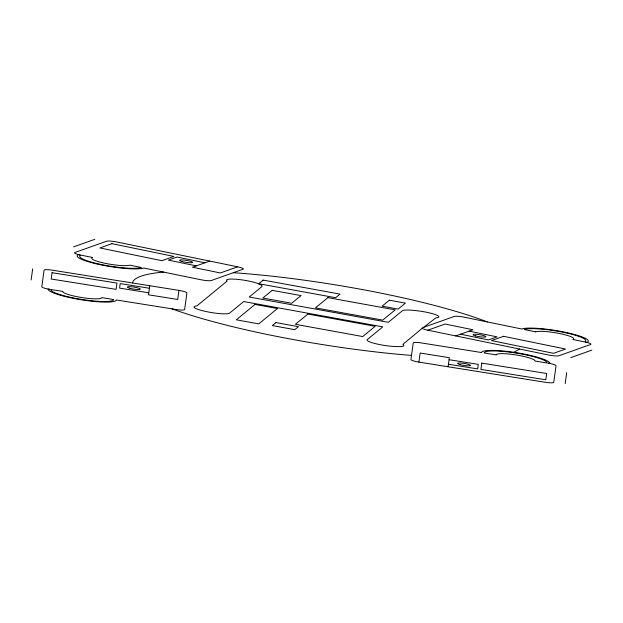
<?xml version="1.0" encoding="UTF-8"?>
<svg xmlns="http://www.w3.org/2000/svg" width="623" height="623" viewBox="0 0 623 623"><rect width="100%" height="100%" fill="white"/><g stroke="black" fill="none" stroke-linecap="round" stroke-linejoin="round"><path stroke-width="0.93" d="M31.15 279.929L32.669 268.848M149.754 285.731L148.508 294.804L177.719 299.468L178.957 290.396L52.387 270.187A8.216 1.269 9.1 0 0 44.101 270.156L41.819 286.782A8.216 1.269 9.1 0 0 49.762 289.337L48.135 289.08A34.506 5.342 9.1 0 0 81.488 299.811A34.506 5.342 9.1 0 0 116.291 299.959L176.332 309.545A8.216 1.269 9.1 0 0 184.618 309.576L186.9 292.95A8.216 1.269 9.1 0 0 178.957 290.396M519.621 349.044L513.788 352.291L516.366 352.688A34.506 5.342 9.1 0 1 549.72 363.419L548.092 363.154A8.216 1.269 9.1 0 1 556.035 365.709L553.754 382.343A8.216 1.269 9.1 0 1 545.468 382.304L418.897 362.103L420.136 353.031L449.347 357.695L448.101 366.76M565.186 383.651L566.704 372.562M132.52 282.982L132.933 281.541A197.195 30.511 9.1 0 1 161.365 272.29L163.701 272.103M423.726 327.293L435.835 317.87A17.421 2.694 9.1 0 0 435.656 314.701A17.421 2.694 9.1 0 0 416.943 310.745L414.614 310.488A17.421 2.694 9.1 0 0 402.372 310.76L388.277 322.325L249.208 297.023L261.901 286.603A17.421 2.694 9.1 0 0 260.858 284.976L259.721 284.353A17.421 2.694 9.1 0 0 238.897 279.517A17.421 2.694 9.1 0 0 226.889 280.771L227.208 281.02L196.845 305.94L196.019 306.025A17.421 2.694 9.1 0 0 204.445 311.157L205.925 311.492A17.421 2.694 9.1 0 0 229.607 313.112L243.702 301.548L382.763 326.849L367.266 339.574A17.421 2.694 9.1 0 0 374.727 343.452A17.421 2.694 9.1 0 0 393.37 346.404L395.839 346.544A17.421 2.694 9.1 0 0 403.322 344.69L402.879 344.402L422.215 328.305M73.615 246.864L94.758 239.349M209.749 261.084L192.452 267.228L220.355 272.96L237.659 266.815A8.216 1.269 9.1 0 1 243.009 269.261L211.29 280.529A8.216 1.269 9.1 0 1 201.136 279.797L143.773 268.015A34.506 5.342 9.1 0 1 101.128 264.907A34.506 5.342 9.1 0 1 78.662 254.636L80.211 254.955A8.216 1.269 9.1 0 1 74.861 252.51L106.572 241.241A8.216 1.269 9.1 0 1 116.727 241.973L237.659 266.815M427.814 330.19L548.738 355.024A8.216 1.269 9.1 0 0 558.893 355.764L590.604 344.488A8.216 1.269 9.1 0 0 585.262 342.043L586.811 342.362A34.506 5.342 9.1 0 0 564.345 332.09A34.506 5.342 9.1 0 0 521.692 328.991L464.33 317.208A8.216 1.269 9.1 0 0 454.175 316.468L422.464 327.745A8.216 1.269 9.1 0 0 427.814 330.19L445.11 324.038L473.013 329.769L455.717 335.922M570.707 357.649L591.85 350.134M233.275 272.718L239.287 273.131A197.195 30.511 9.1 0 1 485.06 321.047L487.272 321.92M411.515 355.429L400.893 354.534A197.195 30.511 9.1 0 1 178.451 311.165L171.995 308.852M149.403 288.254L120.192 283.59L119.577 288.122L148.78 292.787M449.074 359.712L478.277 364.369L477.662 368.909L448.451 364.245M204.944 262.789L177.041 257.058L168.389 260.134L196.292 265.865M469.174 331.14L497.076 336.872L488.432 339.94L460.522 334.208M418.897 362.103A8.216 1.269 9.1 0 1 410.954 359.549L413.236 342.915A8.216 1.269 9.1 0 1 421.522 342.954L481.563 352.54A34.506 5.342 9.1 0 1 516.366 352.688M52.036 272.71L51.179 279.011L116.088 289.368L116.953 283.068L52.036 272.71M481.766 363.123L480.901 369.423L545.81 379.789L546.675 373.489L481.766 363.123M263.155 280.101L258.732 283.73L335.633 297.724L340.057 294.095L263.155 280.101M255.033 304.437L236.312 319.809L258.74 323.89L277.461 308.517L255.033 304.437M272.196 290.349L262.836 298.035L291.673 303.284L301.034 295.598L272.196 290.349M275.973 322.589L272.337 325.58L294.765 329.66L298.409 326.678L275.973 322.589M307.902 314.062L295.419 324.303L362.711 336.552L375.194 326.304L307.902 314.062M327.924 297.623L315.448 307.871L382.732 320.121L395.216 309.872L327.924 297.623M389.383 300.2L382.101 306.181L398.12 309.094L405.402 303.121L389.383 300.2M111.922 243.686L99.914 247.954L161.925 260.694L173.934 256.419L111.922 243.686M503.54 336.311L491.531 340.579L553.543 353.319L565.559 349.051L503.54 336.311M496.165 354.869L484.157 352.953A31.882 4.929 9.1 0 1 516.311 353.093A31.882 4.929 9.1 0 1 547.119 362.999L535.11 361.083A19.718 3.053 9.1 0 0 516.054 354.954A19.718 3.053 9.1 0 0 496.165 354.869M62.744 291.408L50.736 289.493A31.882 4.929 9.1 0 0 81.543 299.406A31.882 4.929 9.1 0 0 113.698 299.546L101.689 297.63A19.718 3.053 9.1 0 1 81.8 297.545A19.718 3.053 9.1 0 1 62.744 291.408M535.648 331.857L524.177 329.497A31.882 4.929 9.1 0 1 563.574 332.363A31.882 4.929 9.1 0 1 584.327 341.856L572.856 339.496A19.718 3.053 9.1 0 0 560.015 333.624A19.718 3.053 9.1 0 0 535.648 331.857M92.609 257.501L81.138 255.15A31.882 4.929 9.1 0 0 101.892 264.635A31.882 4.929 9.1 0 0 141.296 267.501L129.818 265.149A19.718 3.053 9.1 0 1 105.451 263.373A19.718 3.053 9.1 0 1 92.609 257.501M129.95 288.301A6.573 1.02 9.1 0 0 140.284 289.212A6.573 1.02 9.1 0 0 131.289 286.736A6.573 1.02 9.1 0 0 129.95 288.301M182.235 261.574A6.573 1.02 9.1 0 0 192.507 262.447A6.573 1.02 9.1 0 0 183.403 259.978A6.573 1.02 9.1 0 0 182.235 261.574M460.117 364.626A6.573 1.02 9.1 0 0 470.458 365.545A6.573 1.02 9.1 0 0 461.464 363.069A6.573 1.02 9.1 0 0 460.117 364.626M475.606 335.906A6.573 1.02 9.1 0 0 485.878 336.786A6.573 1.02 9.1 0 0 476.774 334.317A6.573 1.02 9.1 0 0 475.606 335.906"/></g></svg>
